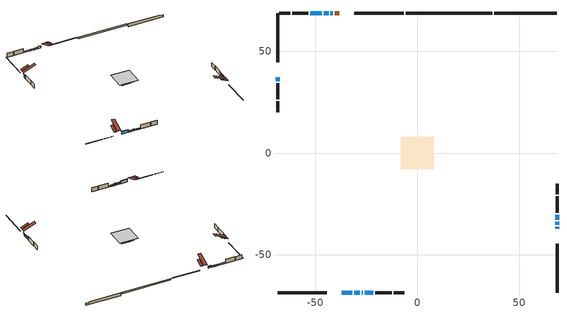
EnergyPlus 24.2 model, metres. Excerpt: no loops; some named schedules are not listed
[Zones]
conditioned space
 floor outside (Floor1 construction): -0.43,-0.43 -0.43,0.43 0.43,0.43 0.43,-0.43 z0.79
 floor adiabatic (Floor2 construction): -5.4,-5.4 -5.4,5.4 5.4,5.4 5.4,-5.4 z0.79
 floor adiabatic (AdiabaticFloorConstruction): -7.98,-7.98 -7.98,7.98 7.98,7.98 7.98,-7.98 z2.01
 floor foundation (Slab1 construction): -4.23,-3.46 -4.23,3.46 4.23,3.46 4.23,-3.46 z-2.07
 floor foundation (Slab2 construction): -5.4,-5.4 -5.4,5.4 5.4,5.4 5.4,-5.4 z-0.4
 wall outside (RimJoist1 construction): -6.68,68.51 -30.81,68.51 / -68.51,-68.51 -44.38,-68.51 / -68.51,68.51 -68.51,44.38 / 68.51,-68.51 68.51,-44.38 z0.79:1.09
 wall outside (AdiabaticWallConstruction 1): -38.14,68.51 -40.54,68.51 z0.79:2.82
 wall outside (AdiabaticWallConstruction): -41.47,68.51 -42.54,68.51 / -27.27,-68.51 -26.66,-68.51 / 68.51,-37.05 68.51,-36.13 / 68.51,-35.21 68.51,-33.6 / 68.51,-32.68 68.51,-30.23 / -43.46,68.51 -45.94,68.51 / -46.87,68.51 -52.39,68.51 z0.79:2.01; -37.05,-68.51 -31.87,-68.51 z0.79:3.13; -30.94,-68.51 -28.2,-68.51 z0.79:1.86; -25.73,-68.51 -21.46,-68.51 z0.79:1.55; -68.51,37.05 -68.51,35.22 z0.79:2.82
 wall outside (Wall1 construction): -53.32,68.51 -61.37,68.51 / -20.53,-68.51 -12.47,-68.51 / -68.51,34.29 -68.51,26.24 / 68.51,-29.31 68.51,-21.25 z0.79:4.45
 wall outside (Wall2 construction): -62.3,68.51 -67.58,68.51 / -11.54,-68.51 -6.27,-68.51 / -68.51,25.31 -68.51,20.03 / 68.51,-20.32 68.51,-15.05 z0.79:4.45
 wall foundation (FoundationWall1 construction): 37.77,68.51,-2.07 37.77,68.51,0.37 65.43,68.51,0.37 65.43,68.51,-0.26 68.51,68.51,-0.26 68.51,68.51,-2.07
 wall foundation (FoundationWall2 construction): 36.85,68.51 -5.75,68.51 z-0.4:0.79
 window (WindowConstruction 9): -41.47,68.51 -42.54,68.51 z0.79:2.01
 window (WindowConstruction 3): -37.05,-68.51 -31.87,-68.51 z0.79:3.13
 window (WindowConstruction 4): -30.94,-68.51 -28.2,-68.51 z0.79:1.86
 window (WindowConstruction 5): -27.27,-68.51 -26.66,-68.51 z0.79:2.01
 window (WindowConstruction 6): 68.51,-37.05 68.51,-36.13 z0.79:2.01
 window (WindowConstruction 7): -25.73,-68.51 -21.46,-68.51 z0.79:1.55
 window (WindowConstruction 8): -68.51,37.05 -68.51,35.22 z0.79:2.82
 window (WindowConstruction 10): 68.51,-35.21 68.51,-33.61 z0.79:2.01
 window (WindowConstruction): 68.51,-32.68 68.51,-30.24 z0.79:2.01
 window (WindowConstruction 1): -43.47,68.51 -45.94,68.51 z0.79:2.01
 window (WindowConstruction 2): -46.87,68.51 -52.39,68.51 z0.79:2.01
 door (Door): -38.14,68.51 -40.54,68.51 z0.79:2.82
 ceiling adiabatic (AdiabaticFloorConstruction): 7.98,-7.98 7.98,7.98 -7.98,7.98 -7.98,-7.98 z2.01
 roof outside (Roof1 construction): -33.42,68.51,4.45 -33.42,62.31,7.03 -31.74,62.31,7.03 -31.74,68.51,4.45; -41.77,-68.51,4.45 -41.77,-62.31,7.03 -43.45,-62.31,7.03 -43.45,-68.51,4.45; -68.51,41.77,4.45 -62.31,41.77,7.03 -62.31,43.45,7.03 -68.51,43.45,4.45; 68.51,-41.77,4.45 62.31,-41.77,7.03 62.31,-43.45,7.03 68.51,-43.45,4.45
 roof outside (Roof2 construction): -37.21,68.51,4.45 -37.21,57.95,8.85 -34.35,57.95,8.85 -34.35,68.51,4.45; -37.98,-68.51,4.45 -37.98,-57.95,8.85 -40.84,-57.95,8.85 -40.84,-68.51,4.45; -68.51,37.98,4.45 -57.95,37.98,8.85 -57.95,40.84,8.85 -68.51,40.84,4.45; 68.51,-37.98,4.45 57.95,-37.98,8.85 57.95,-40.84,8.85 68.51,-40.84,4.45
shading: -31.57,-68.51 -37.35,-68.51 -37.35,-69.12 -31.57,-69.12 z3.43; -27.9,-68.51 -31.24,-68.51 -31.24,-69.12 -27.9,-69.12 z2.16; -26.36,-68.51 -27.57,-68.51 -27.57,-69.12 -26.36,-69.12 z2.31; 68.51,-35.22 68.51,-37.96 68.97,-37.96 68.97,-35.22 z2.92; -21.16,-68.51 -26.03,-68.51 -26.03,-69.12 -21.16,-69.12 z1.85; -68.51,34.31 -68.51,37.96 -68.97,37.96 -68.97,34.31 z3.73; 68.51,-28.71 68.51,-34.2 68.97,-34.2 68.97,-28.71 z3.53
[Building]
Building 1: Terrain=Suburbs
[Site:Location]
Vancouver Intl AP_BC: Latitude {deg}=49.19; Longitude {deg}=-123.18; Time Zone {hr}=-8; Elevation {m}=4; Keep Site Location Information=Yes
[Site:GroundTemperature:Shallow]
8.06451, 6.96315, 6.87495, 7.3976, 9.49575, 11.5841, 13.3946, 14.5416, 14.639, 13.7062, 11.9418, 9.91751
[Site:WaterMainsTemperature]
Calculation Method=Schedule; Temperature Schedule=mains temperature schedule
[Material] Roughness=Rough; Thermal Absorptance=0.9
Name | Thickness {m} | Conductivity {W/m-K} | Density {kg/m3} | Specific Heat {J/kg-K} | Solar Absorptance | Visible Absorptance
asphalt or fiberglass shingles | 0.00635 | 0.162714 | 1121.4 | 1465.45 | 0.4 | 0.4
concrete 4.0 in. | 0.1016 | 1.803125 | 2242.8 | 837.4 | 0.7 | 0.7
concrete 8.0 in. | 0.2032 | 1.803125 | 2242.8 | 837.4 | 0.7 | 0.7
door material | 0.04445 | 0.188738 | 512.64 | 1214.23 | 0.7 | 0.7
exterior vertical ins | 0.0992752 | 0.029427 | 32.04 | 1214.23 | 0.7 | 0.7
exterior vertical ins 1 | 0.0440956 | 0.029427 | 32.04 | 1214.23 | 0.7 | 0.7
floor covering | 0.0127 | 0.0433444 | 54.468 | 1339.84 | 0.6 | 0.6
floor covering 1 | 0.0127 | 9.015625 | 54.468 | 1339.84 | 0.6 | 0.6
floor rigid ins; wall rigid ins | 0.512978 | 0.029427 | 32.04 | 1214.23 | 0.7 | 0.7
floor stud and cavity | 0.1397 | 2.13291 | 92.3553 | 1139.71 | 0.7 | 0.7
floor stud and cavity 1 | 0.0889 | 0.242495 | 50.32683 | 1063.81 | 0.7 | 0.7
floor stud and cavity 2 | 0.1397 | 1.75129 | 37.0049 | 1207.88 | 0.7 | 0.7
furniture material conditioned space 1 | 0.1524 | 0.115458 | 640.8 | 1214.23 | 0.6 | 0.6
gypsum board | 0.0127 | 0.160291 | 801 | 837.4 | 0.6 | 0.6
gypsum board 1 | 0.0127 | 0.160291 | 801 | 837.4 | 0.7 | 0.7
osb sheathing 0.5 in. | 0.0127 | 0.115458 | 512.64 | 1214.23 | 0.7 | 0.7
osb sheathing 0.75 in. | 0.01905 | 0.115458 | 512.64 | 1214.23 | 0.7 | 0.7
rim joist stud and cavity | 0.0508 | 0.145373 | 50.32683 | 1063.81 | 0.6 | 0.6
roof stud and cavity | 0.2032 | 0.135526 | 78.34581 | 1123.46 | 0.7 | 0.7
roof stud and cavity 1 | 0.2032 | 0.140304 | 78.34581 | 1123.46 | 0.7 | 0.7
slab rigid ins | 0.0653415 | 0.029427 | 32.04 | 1214.23 | 0.7 | 0.7
wall stud and cavity | 0.1397 | 0.110193 | 139.0536 | 1170.24 | 0.7 | 0.7
wall stud and cavity 1 | 0.1397 | 0.111274 | 139.0536 | 1170.24 | 0.7 | 0.7
wall stud and cavity 2 | 0.0889 | 0.380278 | 52.3479 | 1209.89 | 0.7 | 0.7
wall stud and cavity 3 | 0.0889 | 0.391764 | 83.0341 | 1211.67 | 0.7 | 0.7
wood siding | 0.0254 | 0.102417 | 544.68 | 1172.36 | 0.4 | 0.4
wood siding 1; wood siding 2; wood siding 3 | 0.0254 | 0.102417 | 544.68 | 1172.36 | 0.7 | 0.7
[WindowMaterial:SimpleGlazingSystem]
Name | U-Factor {W/m2-K} | Solar Heat Gain Coefficient
WindowMaterial | 2.94461 | 0.64
WindowMaterial 1 | 2.89067 | 0.69
WindowMaterial 10 | 2.94177 | 0.64
WindowMaterial 2 | 2.90941 | 0.68
WindowMaterial 3 | 2.86853 | 0.71
WindowMaterial 4 | 2.90203 | 0.68
WindowMaterial 5 | 2.96789 | 0.62
WindowMaterial 6 | 2.93609 | 0.65
WindowMaterial 7 | 2.94348 | 0.65
WindowMaterial 8 | 2.88329 | 0.7
WindowMaterial 9 | 4.2409 | 0.43
[Construction]
AdiabaticFloorConstruction: floor stud and cavity 2, floor rigid ins, osb sheathing 0.75 in., floor covering
AdiabaticWallConstruction: wood siding 2, wall rigid ins, wall stud and cavity 2, gypsum board
AdiabaticWallConstruction 1: wood siding 3, wall rigid ins, wall stud and cavity 2, gypsum board
Door: door material
Floor1 construction: floor stud and cavity, osb sheathing 0.75 in., floor covering
Floor2 construction: floor stud and cavity 1, floor covering 1
FoundationWall1 construction; FoundationWall2 construction: concrete 8.0 in., gypsum board 1
furniture construction conditioned space 1: furniture material conditioned space 1
PartitionWallConstruction: gypsum board, wall stud and cavity 3, gypsum board
RimJoist1 construction: wood siding 1, rim joist stud and cavity
Roof1 construction: asphalt or fiberglass shingles, osb sheathing 0.75 in., roof stud and cavity, gypsum board
Roof2 construction: asphalt or fiberglass shingles, osb sheathing 0.75 in., roof stud and cavity 1, gypsum board
Slab1 construction: slab rigid ins, concrete 4.0 in.
Slab2 construction: concrete 4.0 in.
Wall1 construction: wood siding, osb sheathing 0.5 in., wall stud and cavity, gypsum board
Wall2 construction: wood siding, osb sheathing 0.5 in., wall stud and cavity 1, gypsum board
WindowConstruction: WindowMaterial
WindowConstruction 1: WindowMaterial 1
WindowConstruction 10: WindowMaterial 10
WindowConstruction 2: WindowMaterial 2
WindowConstruction 3: WindowMaterial 3
WindowConstruction 4: WindowMaterial 4
WindowConstruction 5: WindowMaterial 5
WindowConstruction 6: WindowMaterial 6
WindowConstruction 7: WindowMaterial 7
WindowConstruction 8: WindowMaterial 8
WindowConstruction 9: WindowMaterial 9
[Zone]
conditioned space: Multiplier=1; Volume {m3}=884.6; Part of Total Floor Area=Yes
[Space]
conditioned space 1: Zone=conditioned space; Volume {m3}=884.6
[SurfaceProperty:ExposedFoundationPerimeter] Exposed Perimeter Calculation Method=TotalExposedPerimeter
Name | Total Exposed Perimeter {m}
Slab1 | 30.733
Slab2 | 42.596
[InternalMass] Zone or ZoneList=conditioned space; Space or SpaceList=conditioned space 1
Name | Construction | Surface Area {m2}
furniture mass conditioned space 1 | furniture construction conditioned space 1 | 219.016
partition wall mass | PartitionWallConstruction | 430.76
[Lights]
interior lighting: Zone or ZoneList or Space or SpaceList=conditioned space 1; Schedule=interior lighting schedule; Design Level Calculation Method=LightingLevel; Lighting Level {W}=343.2; Return Air Fraction=0; Fraction Radiant=0.6; Fraction Visible=0.2; Fraction Replaceable=1
[People]
occupants: Zone or ZoneList or Space or SpaceList=conditioned space 1; Number of People Schedule=occupants schedule; Number of People Calculation Method=People; Number of People=3; Fraction Radiant=0.314171; Sensible Heat Fraction=0.56303; Activity Level Schedule=occupants activity schedule; Carbon Dioxide Generation Rate {m3/s-W}=0; Enable ASHRAE 55 Comfort Warnings=No; Mean Radiant Temperature Calculation Type=EnclosureAveraged
[ElectricEquipment] Zone or ZoneList or Space or SpaceList=conditioned space 1; Design Level Calculation Method=EquipmentLevel
Name | Schedule | Design Level {W} | Fraction Latent | Fraction Radiant | Fraction Lost
clothes dryer | clothes dryer schedule | 140.772 | 0.015 | 0.081 | 0.85
clothes washer | clothes washer schedule | 32.1985 | 0.03 | 0.162 | 0.7
cooking range | cooking range schedule | 215.147 | 0.08 | 0.432 | 0.2
dishwasher | dishwasher schedule | 66.8632 | 0.3 | 0.18 | 0.4
fridge | fridge schedule | 72.9452 | 0 | 0.6 | 0
mech vent bath fan 0 | mech vent bath fan 0 schedule | 25.1 | 0 | 0 | 1
mech vent bath fan 1 | mech vent bath fan 1 schedule | 25.1 | 0 | 0 | 1
mech vent house fan | mech vent house fan schedule | 0 | 0 | 0 | 1
mech vent house fan cfis | mech vent house fan cfis schedule | 0 | 0 | 0 | 0
mech vent range fan 0 | mech vent range fan 0 schedule | 57 | 0 | 0 | 1
misc plug loads | misc plug loads schedule | 494.7 | 0.045 | 0.513 | 0.1
whole house fan | Always On Discrete | 0 | 0 | 0 | 1
[OtherEquipment] Zone or ZoneList or Space or SpaceList=conditioned space 1; Design Level Calculation Method=EquipmentLevel
Name | Fuel Type | Schedule | Design Level {W} | Fraction Latent | Fraction Radiant | Fraction Lost
clothes dryer 1 | Electricity | clothes dryer schedule | 0 | 0.015 | 0.081 | 0.85
cooking range 1 | Electricity | cooking range schedule | 0 | 0.08 | 0.432 | 0.2
general water use latent | None | general water use schedule | 62.594 | 1 | 0 | 0
general water use sensible | None | general water use schedule | -61.6891 | 0 | 0.6 | 0
mech vent house fan latent load | None | Always On Discrete | 0 | 1 | 0 | 0
mech vent house fan sensible load | None | Always On Discrete | 0 | 0 | 0 | 0
water heater energy adjustment1 | NaturalGas | Always On Discrete | 0.01 | 0 | 0 | 1
[ZoneInfiltration:DesignFlowRate] Zone or ZoneList or Space or SpaceList=conditioned space 1; Schedule=Always On Discrete; Design Flow Rate Calculation Method=Flow/Zone; Design Flow Rate {m3/s}=0
infil flow; natural vent flow; whole house fan flow
[Foundation:Kiva] Initial Indoor Air Temperature {C}=18; Wall Depth Below Slab {m}=0.2032; Custom Block X Position 1 {m}=0.2159; Custom Block Z Position 1 {m}=0
Name | Wall Height Above Grade {m} | Custom Block Material Name 1 | Custom Block Depth 1 {m}
Foundation Kiva 1 | 0.369997 | exterior vertical ins | 2.43998
Foundation Kiva 2 | 0.790011 | exterior vertical ins 1 | 1.19
[Foundation:Kiva:Settings]
Soil Conductivity {W/m-K}=0.849921; Soil Density {kg/m3}=1842.3; Soil Specific Heat {J/kg-K}=418.7; Ground Solar Absorptivity=0.9; Ground Thermal Absorptivity=0.9; Ground Surface Roughness {m}=0.03; Far-Field Width {m}=40; Deep-Ground Boundary Condition=ZeroFlux; Deep-Ground Depth {m}=40; Minimum Cell Dimension {m}=0.2; Maximum Cell Growth Coefficient=3; Simulation Timestep=Timestep
[Exterior:Lights]
exterior lighting: Schedule=exterior lighting schedule; Design Level {W}=75.6
[Schedule:Week:Daily]
interior lighting schedule Week Rule - Jan1-Jan27: interior lighting schedule day, interior lighting schedule day, interior lighting schedule day, interior lighting schedule day, interior lighting schedule day, interior lighting schedule day, interior lighting schedule day, interior lighting schedule default day, interior lighting schedule default day, interior lighting schedule default day, interior lighting schedule default day, interior lighting schedule default day
interior lighting schedule Week Rule - Jan28-Feb3: interior lighting schedule day, interior lighting schedule day, interior lighting schedule day, interior lighting schedule day, interior lighting schedule day 1, interior lighting schedule day 1, interior lighting schedule day 1, interior lighting schedule default day, interior lighting schedule default day, interior lighting schedule default day, interior lighting schedule default day, interior lighting schedule default day
interior lighting schedule Week Rule - Feb4-Feb24: interior lighting schedule day 1, interior lighting schedule day 1, interior lighting schedule day 1, interior lighting schedule day 1, interior lighting schedule day 1, interior lighting schedule day 1, interior lighting schedule day 1, interior lighting schedule default day, interior lighting schedule default day, interior lighting schedule default day, interior lighting schedule default day, interior lighting schedule default day
interior lighting schedule Week Rule - Feb25-Mar3: interior lighting schedule day 1, interior lighting schedule day 1, interior lighting schedule day 1, interior lighting schedule day 1, interior lighting schedule day 2, interior lighting schedule day 2, interior lighting schedule day 2, interior lighting schedule default day, interior lighting schedule default day, interior lighting schedule default day, interior lighting schedule default day, interior lighting schedule default day
interior lighting schedule Week Rule - Mar4-Mar31: interior lighting schedule day 2, interior lighting schedule day 2, interior lighting schedule day 2, interior lighting schedule day 2, interior lighting schedule day 2, interior lighting schedule day 2, interior lighting schedule day 2, interior lighting schedule default day, interior lighting schedule default day, interior lighting schedule default day, interior lighting schedule default day, interior lighting schedule default day
interior lighting schedule Week Rule - Apr1-Apr28: interior lighting schedule day 3, interior lighting schedule day 3, interior lighting schedule day 3, interior lighting schedule day 3, interior lighting schedule day 3, interior lighting schedule day 3, interior lighting schedule day 3, interior lighting schedule default day, interior lighting schedule default day, interior lighting schedule default day, interior lighting schedule default day, interior lighting schedule default day
interior lighting schedule Week Rule - Apr29-May5: interior lighting schedule day 3, interior lighting schedule day 3, interior lighting schedule day 4, interior lighting schedule day 4, interior lighting schedule day 4, interior lighting schedule day 4, interior lighting schedule day 4, interior lighting schedule default day, interior lighting schedule default day, interior lighting schedule default day, interior lighting schedule default day, interior lighting schedule default day
interior lighting schedule Week Rule - May6-May26: interior lighting schedule day 4, interior lighting schedule day 4, interior lighting schedule day 4, interior lighting schedule day 4, interior lighting schedule day 4, interior lighting schedule day 4, interior lighting schedule day 4, interior lighting schedule default day, interior lighting schedule default day, interior lighting schedule default day, interior lighting schedule default day, interior lighting schedule default day
interior lighting schedule Week Rule - May27-Jun2: interior lighting schedule day 4, interior lighting schedule day 4, interior lighting schedule day 4, interior lighting schedule day 4, interior lighting schedule day 4, interior lighting schedule day 5, interior lighting schedule day 5, interior lighting schedule default day, interior lighting schedule default day, interior lighting schedule default day, interior lighting schedule default day, interior lighting schedule default day
interior lighting schedule Week Rule - Jun3-Jun30: interior lighting schedule day 5, interior lighting schedule day 5, interior lighting schedule day 5, interior lighting schedule day 5, interior lighting schedule day 5, interior lighting schedule day 5, interior lighting schedule day 5, interior lighting schedule default day, interior lighting schedule default day, interior lighting schedule default day, interior lighting schedule default day, interior lighting schedule default day
interior lighting schedule Week Rule - Jul1-Jul28: interior lighting schedule day 6, interior lighting schedule day 6, interior lighting schedule day 6, interior lighting schedule day 6, interior lighting schedule day 6, interior lighting schedule day 6, interior lighting schedule day 6, interior lighting schedule default day, interior lighting schedule default day, interior lighting schedule default day, interior lighting schedule default day, interior lighting schedule default day
interior lighting schedule Week Rule - Jul29-Aug4: interior lighting schedule day 6, interior lighting schedule day 6, interior lighting schedule day 6, interior lighting schedule day 7, interior lighting schedule day 7, interior lighting schedule day 7, interior lighting schedule day 7, interior lighting schedule default day, interior lighting schedule default day, interior lighting schedule default day, interior lighting schedule default day, interior lighting schedule default day
interior lighting schedule Week Rule - Aug5-Aug25: interior lighting schedule day 7, interior lighting schedule day 7, interior lighting schedule day 7, interior lighting schedule day 7, interior lighting schedule day 7, interior lighting schedule day 7, interior lighting schedule day 7, interior lighting schedule default day, interior lighting schedule default day, interior lighting schedule default day, interior lighting schedule default day, interior lighting schedule default day
interior lighting schedule Week Rule - Aug26-Sep1: interior lighting schedule day 7, interior lighting schedule day 7, interior lighting schedule day 7, interior lighting schedule day 7, interior lighting schedule day 7, interior lighting schedule day 7, interior lighting schedule day 8, interior lighting schedule default day, interior lighting schedule default day, interior lighting schedule default day, interior lighting schedule default day, interior lighting schedule default day
interior lighting schedule Week Rule - Sep2-Sep29: interior lighting schedule day 8, interior lighting schedule day 8, interior lighting schedule day 8, interior lighting schedule day 8, interior lighting schedule day 8, interior lighting schedule day 8, interior lighting schedule day 8, interior lighting schedule default day, interior lighting schedule default day, interior lighting schedule default day, interior lighting schedule default day, interior lighting schedule default day
interior lighting schedule Week Rule - Sep30-Oct6: interior lighting schedule day 8, interior lighting schedule day 9, interior lighting schedule day 9, interior lighting schedule day 9, interior lighting schedule day 9, interior lighting schedule day 9, interior lighting schedule day 9, interior lighting schedule default day, interior lighting schedule default day, interior lighting schedule default day, interior lighting schedule default day, interior lighting schedule default day
interior lighting schedule Week Rule - Oct7-Oct27: interior lighting schedule day 9, interior lighting schedule day 9, interior lighting schedule day 9, interior lighting schedule day 9, interior lighting schedule day 9, interior lighting schedule day 9, interior lighting schedule day 9, interior lighting schedule default day, interior lighting schedule default day, interior lighting schedule default day, interior lighting schedule default day, interior lighting schedule default day
interior lighting schedule Week Rule - Oct28-Nov3: interior lighting schedule day 9, interior lighting schedule day 9, interior lighting schedule day 9, interior lighting schedule day 9, interior lighting schedule day 10, interior lighting schedule day 10, interior lighting schedule day 10, interior lighting schedule default day, interior lighting schedule default day, interior lighting schedule default day, interior lighting schedule default day, interior lighting schedule default day
interior lighting schedule Week Rule - Nov4-Nov24: interior lighting schedule day 10, interior lighting schedule day 10, interior lighting schedule day 10, interior lighting schedule day 10, interior lighting schedule day 10, interior lighting schedule day 10, interior lighting schedule day 10, interior lighting schedule default day, interior lighting schedule default day, interior lighting schedule default day, interior lighting schedule default day, interior lighting schedule default day
interior lighting schedule Week Rule - Nov25-Dec1: interior lighting schedule day 10, interior lighting schedule day 10, interior lighting schedule day 10, interior lighting schedule day 10, interior lighting schedule day 10, interior lighting schedule day 10, interior lighting schedule day 11, interior lighting schedule default day, interior lighting schedule default day, interior lighting schedule default day, interior lighting schedule default day, interior lighting schedule default day
interior lighting schedule Week Rule - Dec2-Dec31: interior lighting schedule day 11, interior lighting schedule day 11, interior lighting schedule day 11, interior lighting schedule day 11, interior lighting schedule day 11, interior lighting schedule day 11, interior lighting schedule day 11, interior lighting schedule default day, interior lighting schedule default day, interior lighting schedule default day, interior lighting schedule default day, interior lighting schedule default day
occupants schedule Week Rule - Jan1-Dec31: occupants schedule day, occupants schedule day, occupants schedule day, occupants schedule day, occupants schedule day, occupants schedule day, occupants schedule day, occupants schedule default day, occupants schedule default day, occupants schedule default day, occupants schedule default day, occupants schedule default day
clothes dryer schedule Week Rule - Jan1-Dec31: clothes dryer schedule day, clothes dryer schedule day, clothes dryer schedule day, clothes dryer schedule day, clothes dryer schedule day, clothes dryer schedule day, clothes dryer schedule day, clothes dryer schedule default day, clothes dryer schedule default day, clothes dryer schedule default day, clothes dryer schedule default day, clothes dryer schedule default day
clothes washer schedule Week Rule - Jan1-Dec31: clothes washer schedule day, clothes washer schedule day, clothes washer schedule day, clothes washer schedule day, clothes washer schedule day, clothes washer schedule day, clothes washer schedule day, clothes washer schedule default day, clothes washer schedule default day, clothes washer schedule default day, clothes washer schedule default day, clothes washer schedule default day
cooking range schedule Week Rule - Jan1-Dec31: cooking range schedule day, cooking range schedule day, cooking range schedule day, cooking range schedule day, cooking range schedule day, cooking range schedule day, cooking range schedule day, cooking range schedule default day, cooking range schedule default day, cooking range schedule default day, cooking range schedule default day, cooking range schedule default day
dishwasher schedule Week Rule - Jan1-Dec31: dishwasher schedule day, dishwasher schedule day, dishwasher schedule day, dishwasher schedule day, dishwasher schedule day, dishwasher schedule day, dishwasher schedule day, dishwasher schedule default day, dishwasher schedule default day, dishwasher schedule default day, dishwasher schedule default day, dishwasher schedule default day
mech vent bath fan 0 schedule Week Rule - Jan1-Dec31: mech vent bath fan 0 schedule day, mech vent bath fan 0 schedule day, mech vent bath fan 0 schedule day, mech vent bath fan 0 schedule day, mech vent bath fan 0 schedule day, mech vent bath fan 0 schedule day, mech vent bath fan 0 schedule day, mech vent bath fan 0 schedule default day, mech vent bath fan 0 schedule default day, mech vent bath fan 0 schedule default day, mech vent bath fan 0 schedule default day, mech vent bath fan 0 schedule default day
mech vent bath fan 1 schedule Week Rule - Jan1-Dec31: mech vent bath fan 1 schedule day, mech vent bath fan 1 schedule day, mech vent bath fan 1 schedule day, mech vent bath fan 1 schedule day, mech vent bath fan 1 schedule day, mech vent bath fan 1 schedule day, mech vent bath fan 1 schedule day, mech vent bath fan 1 schedule default day, mech vent bath fan 1 schedule default day, mech vent bath fan 1 schedule default day, mech vent bath fan 1 schedule default day, mech vent bath fan 1 schedule default day
mech vent range fan 0 schedule Week Rule - Jan1-Dec31: mech vent range fan 0 schedule day, mech vent range fan 0 schedule day, mech vent range fan 0 schedule day, mech vent range fan 0 schedule day, mech vent range fan 0 schedule day, mech vent range fan 0 schedule day, mech vent range fan 0 schedule day, mech vent range fan 0 schedule default day, mech vent range fan 0 schedule default day, mech vent range fan 0 schedule default day, mech vent range fan 0 schedule default day, mech vent range fan 0 schedule default day
misc plug loads schedule Week Rule - Jan1-Dec31: misc plug loads schedule day, misc plug loads schedule day, misc plug loads schedule day, misc plug loads schedule day, misc plug loads schedule day, misc plug loads schedule day, misc plug loads schedule day, misc plug loads schedule default day, misc plug loads schedule default day, misc plug loads schedule default day, misc plug loads schedule default day, misc plug loads schedule default day
general water use schedule Week Rule - Jan1-Dec31: general water use schedule day, general water use schedule day, general water use schedule day, general water use schedule day, general water use schedule day, general water use schedule day, general water use schedule day, general water use schedule default day, general water use schedule default day, general water use schedule default day, general water use schedule default day, general water use schedule default day
exterior lighting schedule Week Rule - Jan1-Jan27: exterior lighting schedule day, exterior lighting schedule day, exterior lighting schedule day, exterior lighting schedule day, exterior lighting schedule day, exterior lighting schedule day, exterior lighting schedule day, exterior lighting schedule default day, exterior lighting schedule default day, exterior lighting schedule default day, exterior lighting schedule default day, exterior lighting schedule default day
exterior lighting schedule Week Rule - Jan28-Feb3: exterior lighting schedule day, exterior lighting schedule day, exterior lighting schedule day, exterior lighting schedule day, exterior lighting schedule day 1, exterior lighting schedule day 1, exterior lighting schedule day 1, exterior lighting schedule default day, exterior lighting schedule default day, exterior lighting schedule default day, exterior lighting schedule default day, exterior lighting schedule default day
exterior lighting schedule Week Rule - Feb4-Feb24: exterior lighting schedule day 1, exterior lighting schedule day 1, exterior lighting schedule day 1, exterior lighting schedule day 1, exterior lighting schedule day 1, exterior lighting schedule day 1, exterior lighting schedule day 1, exterior lighting schedule default day, exterior lighting schedule default day, exterior lighting schedule default day, exterior lighting schedule default day, exterior lighting schedule default day
exterior lighting schedule Week Rule - Feb25-Mar3: exterior lighting schedule day 1, exterior lighting schedule day 1, exterior lighting schedule day 1, exterior lighting schedule day 1, exterior lighting schedule day 2, exterior lighting schedule day 2, exterior lighting schedule day 2, exterior lighting schedule default day, exterior lighting schedule default day, exterior lighting schedule default day, exterior lighting schedule default day, exterior lighting schedule default day
exterior lighting schedule Week Rule - Mar4-Mar31: exterior lighting schedule day 2, exterior lighting schedule day 2, exterior lighting schedule day 2, exterior lighting schedule day 2, exterior lighting schedule day 2, exterior lighting schedule day 2, exterior lighting schedule day 2, exterior lighting schedule default day, exterior lighting schedule default day, exterior lighting schedule default day, exterior lighting schedule default day, exterior lighting schedule default day
exterior lighting schedule Week Rule - Apr1-Apr28: exterior lighting schedule day 3, exterior lighting schedule day 3, exterior lighting schedule day 3, exterior lighting schedule day 3, exterior lighting schedule day 3, exterior lighting schedule day 3, exterior lighting schedule day 3, exterior lighting schedule default day, exterior lighting schedule default day, exterior lighting schedule default day, exterior lighting schedule default day, exterior lighting schedule default day
exterior lighting schedule Week Rule - Apr29-May5: exterior lighting schedule day 3, exterior lighting schedule day 3, exterior lighting schedule day 4, exterior lighting schedule day 4, exterior lighting schedule day 4, exterior lighting schedule day 4, exterior lighting schedule day 4, exterior lighting schedule default day, exterior lighting schedule default day, exterior lighting schedule default day, exterior lighting schedule default day, exterior lighting schedule default day
exterior lighting schedule Week Rule - May6-May26: exterior lighting schedule day 4, exterior lighting schedule day 4, exterior lighting schedule day 4, exterior lighting schedule day 4, exterior lighting schedule day 4, exterior lighting schedule day 4, exterior lighting schedule day 4, exterior lighting schedule default day, exterior lighting schedule default day, exterior lighting schedule default day, exterior lighting schedule default day, exterior lighting schedule default day
exterior lighting schedule Week Rule - May27-Jun2: exterior lighting schedule day 4, exterior lighting schedule day 4, exterior lighting schedule day 4, exterior lighting schedule day 4, exterior lighting schedule day 4, exterior lighting schedule day 5, exterior lighting schedule day 5, exterior lighting schedule default day, exterior lighting schedule default day, exterior lighting schedule default day, exterior lighting schedule default day, exterior lighting schedule default day
exterior lighting schedule Week Rule - Jun3-Jun30: exterior lighting schedule day 5, exterior lighting schedule day 5, exterior lighting schedule day 5, exterior lighting schedule day 5, exterior lighting schedule day 5, exterior lighting schedule day 5, exterior lighting schedule day 5, exterior lighting schedule default day, exterior lighting schedule default day, exterior lighting schedule default day, exterior lighting schedule default day, exterior lighting schedule default day
exterior lighting schedule Week Rule - Jul1-Jul28: exterior lighting schedule day 6, exterior lighting schedule day 6, exterior lighting schedule day 6, exterior lighting schedule day 6, exterior lighting schedule day 6, exterior lighting schedule day 6, exterior lighting schedule day 6, exterior lighting schedule default day, exterior lighting schedule default day, exterior lighting schedule default day, exterior lighting schedule default day, exterior lighting schedule default day
exterior lighting schedule Week Rule - Jul29-Aug4: exterior lighting schedule day 6, exterior lighting schedule day 6, exterior lighting schedule day 6, exterior lighting schedule day 7, exterior lighting schedule day 7, exterior lighting schedule day 7, exterior lighting schedule day 7, exterior lighting schedule default day, exterior lighting schedule default day, exterior lighting schedule default day, exterior lighting schedule default day, exterior lighting schedule default day
exterior lighting schedule Week Rule - Aug5-Aug25: exterior lighting schedule day 7, exterior lighting schedule day 7, exterior lighting schedule day 7, exterior lighting schedule day 7, exterior lighting schedule day 7, exterior lighting schedule day 7, exterior lighting schedule day 7, exterior lighting schedule default day, exterior lighting schedule default day, exterior lighting schedule default day, exterior lighting schedule default day, exterior lighting schedule default day
exterior lighting schedule Week Rule - Aug26-Sep1: exterior lighting schedule day 7, exterior lighting schedule day 7, exterior lighting schedule day 7, exterior lighting schedule day 7, exterior lighting schedule day 7, exterior lighting schedule day 7, exterior lighting schedule day 8, exterior lighting schedule default day, exterior lighting schedule default day, exterior lighting schedule default day, exterior lighting schedule default day, exterior lighting schedule default day
exterior lighting schedule Week Rule - Sep2-Sep29: exterior lighting schedule day 8, exterior lighting schedule day 8, exterior lighting schedule day 8, exterior lighting schedule day 8, exterior lighting schedule day 8, exterior lighting schedule day 8, exterior lighting schedule day 8, exterior lighting schedule default day, exterior lighting schedule default day, exterior lighting schedule default day, exterior lighting schedule default day, exterior lighting schedule default day
exterior lighting schedule Week Rule - Sep30-Oct6: exterior lighting schedule day 8, exterior lighting schedule day 9, exterior lighting schedule day 9, exterior lighting schedule day 9, exterior lighting schedule day 9, exterior lighting schedule day 9, exterior lighting schedule day 9, exterior lighting schedule default day, exterior lighting schedule default day, exterior lighting schedule default day, exterior lighting schedule default day, exterior lighting schedule default day
exterior lighting schedule Week Rule - Oct7-Oct27: exterior lighting schedule day 9, exterior lighting schedule day 9, exterior lighting schedule day 9, exterior lighting schedule day 9, exterior lighting schedule day 9, exterior lighting schedule day 9, exterior lighting schedule day 9, exterior lighting schedule default day, exterior lighting schedule default day, exterior lighting schedule default day, exterior lighting schedule default day, exterior lighting schedule default day
exterior lighting schedule Week Rule - Oct28-Nov3: exterior lighting schedule day 9, exterior lighting schedule day 9, exterior lighting schedule day 9, exterior lighting schedule day 9, exterior lighting schedule day 10, exterior lighting schedule day 10, exterior lighting schedule day 10, exterior lighting schedule default day, exterior lighting schedule default day, exterior lighting schedule default day, exterior lighting schedule default day, exterior lighting schedule default day
[Schedule:Year]
interior lighting schedule: interior lighting schedule Week Rule - Jan1-Jan27, 1, 1, 1, 27, interior lighting schedule Week Rule - Jan28-Feb3, 1, 28, 2, 3, interior lighting schedule Week Rule - Feb4-Feb24, 2, 4, 2, 24, interior lighting schedule Week Rule - Feb25-Mar3, 2, 25, 3, 3, interior lighting schedule Week Rule - Mar4-Mar31, 3, 4, 3, 31, interior lighting schedule Week Rule - Apr1-Apr28, 4, 1, 4, 28, interior lighting schedule Week Rule - Apr29-May5, 4, 29, 5, 5, interior lighting schedule Week Rule - May6-May26, 5, 6, 5, 26, interior lighting schedule Week Rule - May27-Jun2, 5, 27, 6, 2, interior lighting schedule Week Rule - Jun3-Jun30, 6, 3, 6, 30, interior lighting schedule Week Rule - Jul1-Jul28, 7, 1, 7, 28, interior lighting schedule Week Rule - Jul29-Aug4, 7, 29, 8, 4, interior lighting schedule Week Rule - Aug5-Aug25, 8, 5, 8, 25, interior lighting schedule Week Rule - Aug26-Sep1, 8, 26, 9, 1, interior lighting schedule Week Rule - Sep2-Sep29, 9, 2, 9, 29, interior lighting schedule Week Rule - Sep30-Oct6, 9, 30, 10, 6, interior lighting schedule Week Rule - Oct7-Oct27, 10, 7, 10, 27, interior lighting schedule Week Rule - Oct28-Nov3, 10, 28, 11, 3, interior lighting schedule Week Rule - Nov4-Nov24, 11, 4, 11, 24, interior lighting schedule Week Rule - Nov25-Dec1, 11, 25, 12, 1, interior lighting schedule Week Rule - Dec2-Dec31, 12, 2, 12, 31
occupants schedule: occupants schedule Week Rule - Jan1-Dec31, 1, 1, 12, 31
clothes dryer schedule: clothes dryer schedule Week Rule - Jan1-Dec31, 1, 1, 12, 31
clothes washer schedule: clothes washer schedule Week Rule - Jan1-Dec31, 1, 1, 12, 31
cooking range schedule: cooking range schedule Week Rule - Jan1-Dec31, 1, 1, 12, 31
dishwasher schedule: dishwasher schedule Week Rule - Jan1-Dec31, 1, 1, 12, 31
mech vent bath fan 0 schedule: mech vent bath fan 0 schedule Week Rule - Jan1-Dec31, 1, 1, 12, 31
mech vent bath fan 1 schedule: mech vent bath fan 1 schedule Week Rule - Jan1-Dec31, 1, 1, 12, 31
mech vent range fan 0 schedule: mech vent range fan 0 schedule Week Rule - Jan1-Dec31, 1, 1, 12, 31
misc plug loads schedule: misc plug loads schedule Week Rule - Jan1-Dec31, 1, 1, 12, 31
general water use schedule: general water use schedule Week Rule - Jan1-Dec31, 1, 1, 12, 31
exterior lighting schedule: exterior lighting schedule Week Rule - Jan1-Jan27, 1, 1, 1, 27, exterior lighting schedule Week Rule - Jan28-Feb3, 1, 28, 2, 3, exterior lighting schedule Week Rule - Feb4-Feb24, 2, 4, 2, 24, exterior lighting schedule Week Rule - Feb25-Mar3, 2, 25, 3, 3, exterior lighting schedule Week Rule - Mar4-Mar31, 3, 4, 3, 31, exterior lighting schedule Week Rule - Apr1-Apr28, 4, 1, 4, 28, exterior lighting schedule Week Rule - Apr29-May5, 4, 29, 5, 5, exterior lighting schedule Week Rule - May6-May26, 5, 6, 5, 26, exterior lighting schedule Week Rule - May27-Jun2, 5, 27, 6, 2, exterior lighting schedule Week Rule - Jun3-Jun30, 6, 3, 6, 30, exterior lighting schedule Week Rule - Jul1-Jul28, 7, 1, 7, 28, exterior lighting schedule Week Rule - Jul29-Aug4, 7, 29, 8, 4, exterior lighting schedule Week Rule - Aug5-Aug25, 8, 5, 8, 25, exterior lighting schedule Week Rule - Aug26-Sep1, 8, 26, 9, 1, exterior lighting schedule Week Rule - Sep2-Sep29, 9, 2, 9, 29, exterior lighting schedule Week Rule - Sep30-Oct6, 9, 30, 10, 6, exterior lighting schedule Week Rule - Oct7-Oct27, 10, 7, 10, 27, exterior lighting schedule Week Rule - Oct28-Nov3, 10, 28, 11, 3, exterior lighting schedule Week Rule - Nov4-Nov24, 11, 4, 11, 24, exterior lighting schedule Week Rule - Nov25-Dec1, 11, 25, 12, 1, exterior lighting schedule Week Rule - Dec2-Dec31, 12, 2, 12, 31
[Schedule:Constant]
Name | Hourly Value
occupants activity schedule | 117.228
fridge schedule | 0
mech vent house fan schedule; mech vent house fan cfis schedule; Always On Discrete | 1
[Schedule:Compact]
mains temperature schedule: Through: 01/01, For: AllDays, Until: 24:00, 11.375, Through: 01/02, For: AllDays, Until: 24:00, 11.3367, Through: 01/03, For: AllDays, Until: 24:00, 11.2994, Through: 01/04, For: AllDays, Until: 24:00, 11.2628, Through: 01/05, For: AllDays, Until: 24:00, 11.2267, Through: 01/06, For: AllDays, Until: 24:00, 11.1917, Through: 01/07, For: AllDays, Until: 24:00, 11.1578, Through: 01/08, For: AllDays, Until: 24:00, 11.1244, Through: 01/09, For: AllDays, Until: 24:00, 11.0917, Through: 01/10, For: AllDays, Until: 24:00, 11.06, Through: 01/11, For: AllDays, Until: 24:00, 11.0289, Through: 01/12, For: AllDays, Until: 24:00, 10.9989, Through: 01/13, For: AllDays, Until: 24:00, 10.97, Through: 01/14, For: AllDays, Until: 24:00, 10.9417, Through: 01/15, For: AllDays, Until: 24:00, 10.9139, Through: 01/16, For: AllDays, Until: 24:00, 10.8878, Through: 01/17, For: AllDays, Until: 24:00, 10.8622, Through: 01/18, For: AllDays, Until: 24:00, 10.8372, Through: 01/19, For: AllDays, Until: 24:00, 10.8133, Through: 01/20, For: AllDays, Until: 24:00, 10.7906, Through: 01/21, For: AllDays, Until: 24:00, 10.7683, Through: 01/22, For: AllDays, Until: 24:00, 10.7478, Through: 01/23, For: AllDays, Until: 24:00, 10.7272, Through: 01/24, For: AllDays, Until: 24:00, 10.7083, Through: 01/25, For: AllDays, Until: 24:00, 10.69, Through: 01/26, For: AllDays, Until: 24:00, 10.6728, Through: 01/27, For: AllDays, Until: 24:00, 10.6567, Through: 01/28, For: AllDays, Until: 24:00, 10.6411, Through: 01/29, For: AllDays, Until: 24:00, 10.6267, Through: 01/30, For: AllDays, Until: 24:00, 10.6133, Through: 01/31, For: AllDays, Until: 24:00, 10.6011, Through: 02/01, For: AllDays, Until: 24:00, 10.59, Through: 02/02, For: AllDays, Until: 24:00, 10.5794, Through: 02/03, For: AllDays, Until: 24:00, 10.57, Through: 02/04, For: AllDays, Until: 24:00, 10.5617, Through: 02/05, For: AllDays, Until: 24:00, 10.5539, Through: 02/06, For: AllDays, Until: 24:00, 10.5478, Through: 02/07, For: AllDays, Until: 24:00, 10.5422, Through: 02/08, For: AllDays, Until: 24:00, 10.5378, Through: 02/09, For: AllDays, Until: 24:00, 10.5339, Through: 02/10, For: AllDays, Until: 24:00, 10.5317, Through: 02/11, For: AllDays, Until: 24:00, 10.53, Through: 02/12, For: AllDays, Until: 24:00, 10.53, Through: 02/13, For: AllDays, Until: 24:00, 10.5306, Through: 02/14, For: AllDays, Until: 24:00, 10.5317, Through: 02/15, For: AllDays, Until: 24:00, 10.5344, Through: 02/16, For: AllDays, Until: 24:00, 10.5378, Through: 02/17, For: AllDays, Until: 24:00, 10.5428, Through: 02/18, For: AllDays, Until: 24:00, 10.5483, Through: 02/19, For: AllDays, Until: 24:00, 10.5544, Through: 02/20, For: AllDays, Until: 24:00, 10.5622, Through: 02/21, For: AllDays, Until: 24:00, 10.5706, Through: 02/22, For: AllDays, Until: 24:00, 10.5806, Through: 02/23, For: AllDays, Until: 24:00, 10.5911, Through: 02/24, For: AllDays, Until: 24:00, 10.6022, Through: 02/25, For: AllDays, Until: 24:00, 10.615, Through: 02/26, For: AllDays, Until: 24:00, 10.6283, Through: 02/27, For: AllDays, Until: 24:00, 10.6428, Through: 02/28, For: AllDays, Until: 24:00, 10.6583, Through: 03/01, For: AllDays, Until: 24:00, 10.6744, Through: 03/02, For: AllDays, Until: 24:00, 10.6917, Through: 03/03, For: AllDays, Until: 24:00, 10.71, Through: 03/04, For: AllDays, Until: 24:00, 10.7294, Through: 03/05, For: AllDays, Until: 24:00, 10.7494, Through: 03/06, For: AllDays, Until: 24:00, 10.7706, Through: 03/07, For: AllDays, Until: 24:00, 10.7928, Through: 03/08, For: AllDays, Until: 24:00, 10.8161, Through: 03/09, For: AllDays, Until: 24:00, 10.84, Through: 03/10, For: AllDays, Until: 24:00, 10.8644, Through: 03/11, For: AllDays, Until: 24:00, 10.8906, Through: 03/12, For: AllDays, Until: 24:00, 10.9167, Through: 03/13, For: AllDays, Until: 24:00, 10.9444, Through: 03/14, For: AllDays, Until: 24:00, 10.9728, Through: 03/15, For: AllDays, Until: 24:00, 11.0022, Through: 03/16, For: AllDays, Until: 24:00, 11.0322, Through: 03/17, For: AllDays, Until: 24:00, 11.0633, Through: 03/18, For: AllDays, Until: 24:00, 11.095, Through: 03/19, For: AllDays, Until: 24:00, 11.1278, Through: 03/20, For: AllDays, Until: 24:00, 11.1611, Through: 03/21, For: AllDays, Until: 24:00, 11.1956, Through: 03/22, For: AllDays, Until: 24:00, 11.2306, Through: 03/23, For: AllDays, Until: 24:00, 11.2667, Through: 03/24, For: AllDays, Until: 24:00, 11.3033, Through: 03/25, For: AllDays, Until: 24:00, 11.3406, Through: 03/26, For: AllDays, Until: 24:00, 11.3789, Through: 03/27, For: AllDays, Until: 24:00, 11.4178, Through: 03/28, For: AllDays, Until: 24:00, 11.4572, Through: 03/29, For: AllDays, Until: 24:00, 11.4978, Through: 03/30, For: AllDays, Until: 24:00, 11.5389, Through: 03/31, For: AllDays, Until: 24:00, 11.5811, Through: 04/01, For: AllDays, Until: 24:00, 11.6233, Through: 04/02, For: AllDays, Until: 24:00, 11.6667, Through: 04/03, For: AllDays, Until: 24:00, 11.7106, Through: 04/04, For: AllDays, Until: 24:00, 11.755, Through: 04/05, For: AllDays, Until: 24:00, 11.8006, Through: 04/06, For: AllDays, Until: 24:00, 11.8461, Through: 04/07, For: AllDays, Until: 24:00, 11.8928, Through: 04/08, For: AllDays, Until: 24:00, 11.9394, Through: 04/09, For: AllDays, Until: 24:00, 11.9872, Through: 04/10, For: AllDays, Until: 24:00, 12.0356, Through: 04/11, For: AllDays, Until: 24:00, 12.0844, Through: 04/12, For: AllDays, Until: 24:00, 12.1333, Through: 04/13, For: AllDays, Until: 24:00, 12.1833, Through: 04/14, For: AllDays, Until: 24:00, 12.2339, Through: 04/15, For: AllDays, Until: 24:00, 12.2844, Through: 04/16, For: AllDays, Until: 24:00, 12.3361, Through: 04/17, For: AllDays, Until: 24:00, 12.3878, Through: 04/18, For: AllDays, Until: 24:00, 12.44, Through: 04/19, For: AllDays, Until: 24:00, 12.4928, Through: 04/20, For: AllDays, Until: 24:00, 12.5456, Through: 04/21, For: AllDays, Until: 24:00, 12.5994, Through: 04/22, For: AllDays, Until: 24:00, 12.6533, Through: 04/23, For: AllDays, Until: 24:00, 12.7072, Through: 04/24, For: AllDays, Until: 24:00, 12.7622, Through: 04/25, For: AllDays, Until: 24:00, 12.8172, Through: 04/26, For: AllDays, Until: 24:00, 12.8722, Through: 04/27, For: AllDays, Until: 24:00, 12.9278, Through: 04/28, For: AllDays, Until: 24:00, 12.9839, Through: 04/29, For: AllDays, Until: 24:00, 13.04, Through: 04/30, For: AllDays, Until: 24:00, 13.0961, Through: 05/01, For: AllDays, Until: 24:00, 13.1533, Through: 05/02, For: AllDays, Until: 24:00, 13.21, Through: 05/03, For: AllDays, Until: 24:00, 13.2672, Through: 05/04, For: AllDays, Until: 24:00, 13.3244, Through: 05/05, For: AllDays, Until: 24:00, 13.3817, Through: 05/06, For: AllDays, Until: 24:00, 13.4394, Through: 05/07, For: AllDays, Until: 24:00, 13.4972, Through: 05/08, For: AllDays, Until: 24:00, 13.555, Through: 05/09, For: AllDays, Until: 24:00, 13.6133, Through: 05/10, For: AllDays, Until: 24:00, 13.6711, Through: 05/11, For: AllDays, Until: 24:00, 13.7294, Through: 05/12, For: AllDays, Until: 24:00, 13.7878, Through: 05/13, For: AllDays, Until: 24:00, 13.8461, Through: 05/14, For: AllDays, Until: 24:00, 13.9044, Through: 05/15, For: AllDays, Until: 24:00, 13.9628, Through: 05/16, For: AllDays, Until: 24:00, 14.0211, Through: 05/17, For: AllDays, Until: 24:00, 14.0789, Through: 05/18, For: AllDays, Until: 24:00, 14.1372, Through: 05/19, For: AllDays, Until: 24:00, 14.1956, Through: 05/20, For: AllDays, Until: 24:00, 14.2533, Through: 05/21, For: AllDays, Until: 24:00, 14.3117, Through: 05/22, For: AllDays, Until: 24:00, 14.3694, Through: 05/23, For: AllDays, Until: 24:00, 14.4272, Through: 05/24, For: AllDays, Until: 24:00, 14.4844, Through: 05/25, For: AllDays, Until: 24:00, 14.5422, Through: 05/26, For: AllDays, Until: 24:00, 14.5994, Through: 05/27, For: AllDays, Until: 24:00, 14.6561, Through: 05/28, For: AllDays, Until: 24:00, 14.7128, Through: 05/29, For: AllDays, Until: 24:00, 14.7694, Through: 05/30, For: AllDays, Until: 24:00, 14.8261, Through: 05/31, For: AllDays, Until: 24:00, 14.8817, Through: 06/01, For: AllDays, Until: 24:00, 14.9378, Through: 06/02, For: AllDays, Until: 24:00, 14.9933, Through: 06/03, For: AllDays, Until: 24:00, 15.0483, Through: 06/04, For: AllDays, Until: 24:00, 15.1028, Through: 06/05, For: AllDays, Until: 24:00, 15.1572, Through: 06/06, For: AllDays, Until: 24:00, 15.2117, Through: 06/07, For: AllDays, Until: 24:00, 15.265, Through: 06/08, For: AllDays, Until: 24:00, 15.3183, Through: 06/09, For: AllDays, Until: 24:00, 15.3711, Through: 06/10, For: AllDays, Until: 24:00, 15.4239, Through: 06/11, For: AllDays, Until: 24:00, 15.4756, Through: 06/12, For: AllDays, Until: 24:00, 15.5272, Through: 06/13, For: AllDays, Until: 24:00, 15.5783, Through: 06/14, For: AllDays, Until: 24:00, 15.6289, Through: 06/15, For: AllDays, Until: 24:00, 15.6789, Through: 06/16, For: AllDays, Until: 24:00, 15.7283, Through: 06/17, For: AllDays, Until: 24:00, 15.7772, Through: 06/18, For: AllDays, Until: 24:00, 15.8261, Through: 06/19, For: AllDays, Until: 24:00, 15.8739, Through: 06/20, For: AllDays, Until: 24:00, 15.9211, Through: 06/21, For: AllDays, Until: 24:00, 15.9678, Through: 06/22, For: AllDays, Until: 24:00, 16.0139, Through: 06/23, For: AllDays, Until: 24:00, 16.0594, Through: 06/24, For: AllDays, Until: 24:00, 16.1044, Through: 06/25, For: AllDays, Until: 24:00, 16.1483, Through: 06/26, For: AllDays, Until: 24:00, 16.1922, Through: 06/27, For: AllDays, Until: 24:00, 16.235, Through: 06/28, For: AllDays, Until: 24:00, 16.2772, Through: 06/29, For: AllDays, Until: 24:00, 16.3183, Through: 06/30, For: AllDays, Until: 24:00, 16.3594, Through: 07/01, For: AllDays, Until: 24:00, 16.3994, Through: 07/02, For: AllDays, Until: 24:00, 16.4389, Through: 07/03, For: AllDays, Until: 24:00, 16.4772, Through: 07/04, For: AllDays, Until: 24:00, 16.515, Through: 07/05, For: AllDays, Until: 24:00, 16.5522, Through: 07/06, For: AllDays, Until: 24:00, 16.5883, Through: 07/07, For: AllDays, Until: 24:00, 16.6239, Through: 07/08, For: AllDays, Until: 24:00, 16.6583, Through: 07/09, For: AllDays, Until: 24:00, 16.6922, Through: 07/10, For: AllDays, Until: 24:00, 16.7256, Through: 07/11, For: AllDays, Until: 24:00, 16.7578, Through: 07/12, For: AllDays, Until: 24:00, 16.7889, Through: 07/13, For: AllDays, Until: 24:00, 16.8194, Through: 07/14, For: AllDays, Until: 24:00, 16.8489, Through: 07/15, For: AllDays, Until: 24:00, 16.8778, Through: 07/16, For: AllDays, Until: 24:00, 16.9056, Through: 07/17, For: AllDays, Until: 24:00, 16.9328, Through: 07/18, For: AllDays, Until: 24:00, 16.9589, Through: 07/19, For: AllDays, Until: 24:00, 16.9839, Through: 07/20, For: AllDays, Until: 24:00, 17.0083, Through: 07/21, For: AllDays, Until: 24:00, 17.0317, Through: 07/22, For: AllDays, Until: 24:00, 17.0544, Through: 07/23, For: AllDays, Until: 24:00, 17.0761, Through: 07/24, For: AllDays, Until: 24:00, 17.0967, Through: 07/25, For: AllDays, Until: 24:00, 17.1161, Through: 07/26, For: AllDays, Until: 24:00, 17.135, Through: 07/27, For: AllDays, Until: 24:00, 17.1528, Through: 07/28, For: AllDays, Until: 24:00, 17.1694, Through: 07/29, For: AllDays, Until: 24:00, 17.1856, Through: 07/30, For: AllDays, Until: 24:00, 17.2, Through: 07/31, For: AllDays, Until: 24:00, 17.2144, Through: 08/01, For: AllDays, Until: 24:00, 17.2272, Through: 08/02, For: AllDays, Until: 24:00, 17.2389, Through: 08/03, For: AllDays, Until: 24:00, 17.25, Through: 08/04, For: AllDays, Until: 24:00, 17.26, Through: 08/05, For: AllDays, Until: 24:00, 17.2689, Through: 08/06, For: AllDays, Until: 24:00, 17.2772, Through: 08/07, For: AllDays, Until: 24:00, 17.2839, Through: 08/08, For: AllDays, Until: 24:00, 17.29, Through: 08/09, For: AllDays, Until: 24:00, 17.295, Through: 08/10, For: AllDays, Until: 24:00, 17.2989, Through: 08/11, For: AllDays, Until: 24:00, 17.3022, Through: 08/12, For: AllDays, Until: 24:00, 17.3039, Through: 08/13, For: AllDays, Until: 24:00, 17.305, Through: 08/14, For: AllDays, Until: 24:00, 17.305, Through: 08/15, For: AllDays, Until: 24:00, 17.3039, Through: 08/16, For: AllDays, Until: 24:00, 17.3022, Through: 08/17, For: AllDays, Until: 24:00, 17.2989, Through: 08/18, For: AllDays, Until: 24:00, 17.295, Through: 08/19, For: AllDays, Until: 24:00, 17.29, Through: 08/20, For: AllDays, Until: 24:00, 17.2839, Through: 08/21, For: AllDays, Until: 24:00, 17.2772, Through: 08/22, For: AllDays, Until: 24:00, 17.2689, Through: 08/23, For: AllDays, Until: 24:00, 17.26, Through: 08/24, For: AllDays, Until: 24:00, 17.25, Through: 08/25, For: AllDays, Until: 24:00, 17.2394, Through: 08/26, For: AllDays, Until: 24:00, 17.2272, Through: 08/27, For: AllDays, Until: 24:00, 17.2144, Through: 08/28, For: AllDays, Until: 24:00, 17.2006, Through: 08/29, For: AllDays, Until: 24:00, 17.1856, Through: 08/30, For: AllDays, Until: 24:00, 17.1694, Through: 08/31, For: AllDays, Until: 24:00, 17.1528, Through: 09/01, For: AllDays, Until: 24:00, 17.135, Through: 09/02, For: AllDays, Until: 24:00, 17.1161, Through: 09/03, For: AllDays, Until: 24:00, 17.0967, Through: 09/04, For: AllDays, Until: 24:00, 17.0761, Through: 09/05, For: AllDays, Until: 24:00, 17.0544, Through: 09/06, For: AllDays, Until: 24:00, 17.0322, Through: 09/07, For: AllDays, Until: 24:00, 17.0089, Through: 09/08, For: AllDays, Until: 24:00, 16.9844, Through: 09/09, For: AllDays, Until: 24:00, 16.9589, Through: 09/10, For: AllDays, Until: 24:00, 16.9328, Through: 09/11, For: AllDays, Until: 24:00, 16.9061, Through: 09/12, For: AllDays, Until: 24:00, 16.8783, Through: 09/13, For: AllDays, Until: 24:00, 16.8494, Through: 09/14, For: AllDays, Until: 24:00, 16.8194, Through: 09/15, For: AllDays, Until: 24:00, 16.7894, Through: 09/16, For: AllDays, Until: 24:00, 16.7578, Through: 09/17, For: AllDays, Until: 24:00, 16.7256, Through: 09/18, For: AllDays, Until: 24:00, 16.6928, Through: 09/19, For: AllDays, Until: 24:00, 16.6589, Through: 09/20, For: AllDays, Until: 24:00, 16.6239, Through: 09/21, For: AllDays, Until: 24:00, 16.5889, Through: 09/22, For: AllDays, Until: 24:00, 16.5522, Through: 09/23, For: AllDays, Until: 24:00, 16.5156, Through: 09/24, For: AllDays, Until: 24:00, 16.4778, Through: 09/25, For: AllDays, Until: 24:00, 16.4389, Through: 09/26, For: AllDays, Until: 24:00, 16.3994, Through: 09/27, For: AllDays, Until: 24:00, 16.3594, Through: 09/28, For: AllDays, Until: 24:00, 16.3189, Through: 09/29, For: AllDays, Until: 24:00, 16.2772, Through: 09/30, For: AllDays, Until: 24:00, 16.235, Through: 10/01, For: AllDays, Until: 24:00, 16.1922, Through: 10/02, For: AllDays, Until: 24:00, 16.1489, Through: 10/03, For: AllDays, Until: 24:00, 16.1044, Through: 10/04, For: AllDays, Until: 24:00, 16.06, Through: 10/05, For: AllDays, Until: 24:00, 16.0144, Through: 10/06, For: AllDays, Until: 24:00, 15.9683, Through: 10/07, For: AllDays, Until: 24:00, 15.9217, Through: 10/08, For: AllDays, Until: 24:00, 15.8744, Through: 10/09, For: AllDays, Until: 24:00, 15.8261, Through: 10/10, For: AllDays, Until: 24:00, 15.7778, Through: 10/11, For: AllDays, Until: 24:00, 15.7289, Through: 10/12, For: AllDays, Until: 24:00, 15.6794, Through: 10/13, For: AllDays, Until: 24:00, 15.6294, Through: 10/14, For: AllDays, Until: 24:00, 15.5789, Through: 10/15, For: AllDays, Until: 24:00, 15.5278, Through: 10/16, For: AllDays, Until: 24:00, 15.4761, Through: 10/17, For: AllDays, Until: 24:00, 15.4244, Through: 10/18, For: AllDays, Until: 24:00, 15.3717, Through: 10/19, For: AllDays, Until: 24:00, 15.3189, Through: 10/20, For: AllDays, Until: 24:00, 15.2656, Through: 10/21, For: AllDays, Until: 24:00, 15.2117, Through: 10/22, For: AllDays, Until: 24:00, 15.1578, Through: 10/23, For: AllDays, Until: 24:00, 15.1033, Through: 10/24, For: AllDays, Until: 24:00, 15.0489, Through: 10/25, For: AllDays, Until: 24:00, 14.9933, Through: 10/26, For: AllDays, Until: 24:00, 14.9383, Through: 10/27, For: AllDays, Until: 24:00, 14.8822, Through: 10/28, For: AllDays, Until: 24:00, 14.8261, Through: 10/29, For: AllDays, Until: 24:00, 14.77, Through: 10/30, For: AllDays, Until: 24:00, 14.7133, Through: 10/31, For: AllDays, Until: 24:00, 14.6567, Through: 11/01, For: AllDays, Until: 24:00, 14.5994, Through: 11/02, For: AllDays, Until: 24:00, 14.5428, Through: 11/03, For: AllDays, Until: 24:00, 14.485, Through: 11/04, For: AllDays, Until: 24:00, 14.4278, Through: 11/05, For: AllDays, Until: 24:00, 14.37, Through: 11/06, For: AllDays, Until: 24:00, 14.3122, Through: 11/07, For: AllDays, Until: 24:00, 14.2539, Through: 11/08, For: AllDays, Until: 24:00, 14.1961, Through: 11/09, For: AllDays, Until: 24:00, 14.1378, Through: 11/10, For: AllDays, Until: 24:00, 14.0794, Through: 11/11, For: AllDays, Until: 24:00, 14.0217, Through: 11/12, For: AllDays, Until: 24:00, 13.9633, Through: 11/13, For: AllDays, Until: 24:00, 13.905, Through: 11/14, For: AllDays, Until: 24:00, 13.8467, Through: 11/15, For: AllDays, Until: 24:00, 13.7883, Through: 11/16, For: AllDays, Until: 24:00, 13.73, Through: 11/17, For: AllDays, Until: 24:00, 13.6717, Through: 11/18, For: AllDays, Until: 24:00, 13.6139, Through: 11/19, For: AllDays, Until: 24:00, 13.5556, Through: 11/20, For: AllDays, Until: 24:00, 13.4978, Through: 11/21, For: AllDays, Until: 24:00, 13.44, Through: 11/22, For: AllDays, Until: 24:00, 13.3822, Through: 11/23, For: AllDays, Until: 24:00, 13.325, Through: 11/24, For: AllDays, Until: 24:00, 13.2678, Through: 11/25, For: AllDays, Until: 24:00, 13.2106, Through: 11/26, For: AllDays, Until: 24:00, 13.1533, Through: 11/27, For: AllDays, Until: 24:00, 13.0967, Through: 11/28, For: AllDays, Until: 24:00, 13.0406, Through: 11/29, For: AllDays, Until: 24:00, 12.9844, Through: 11/30, For: AllDays, Until: 24:00, 12.9283, Through: 12/01, For: AllDays, Until: 24:00, 12.8728, Through: 12/02, For: AllDays, Until: 24:00, 12.8172, Through: 12/03, For: AllDays, Until: 24:00, 12.7622, Through: 12/04, For: AllDays, Until: 24:00, 12.7078, Through: 12/05, For: AllDays, Until: 24:00, 12.6533, Through: 12/06, For: AllDays, Until: 24:00, 12.5994, Through: 12/07, For: AllDays, Until: 24:00, 12.5461, Through: 12/08, For: AllDays, Until: 24:00, 12.4928, Through: 12/09, For: AllDays, Until: 24:00, 12.4406, Through: 12/10, For: AllDays, Until: 24:00, 12.3883, Through: 12/11, For: AllDays, Until: 24:00, 12.3361, Through: 12/12, For: AllDays, Until: 24:00, 12.285, Through: 12/13, For: AllDays, Until: 24:00, 12.2339, Through: 12/14, For: AllDays, Until: 24:00, 12.1839, Through: 12/15, For: AllDays, Until: 24:00, 12.1339, Through: 12/16, For: AllDays, Until: 24:00, 12.0844, Through: 12/17, For: AllDays, Until: 24:00, 12.0361, Through: 12/18, For: AllDays, Until: 24:00, 11.9878, Through: 12/19, For: AllDays, Until: 24:00, 11.94, Through: 12/20, For: AllDays, Until: 24:00, 11.8933, Through: 12/21, For: AllDays, Until: 24:00, 11.8467, Through: 12/22, For: AllDays, Until: 24:00, 11.8006, Through: 12/23, For: AllDays, Until: 24:00, 11.7556, Through: 12/24, For: AllDays, Until: 24:00, 11.7111, Through: 12/25, For: AllDays, Until: 24:00, 11.6672, Through: 12/26, For: AllDays, Until: 24:00, 11.6239, Through: 12/27, For: AllDays, Until: 24:00, 11.5811, Through: 12/28, For: AllDays, Until: 24:00, 11.5394, Through: 12/29, For: AllDays, Until: 24:00, 11.4983, Through: 12/30, For: AllDays, Until: 24:00, 11.4578, Through: 12/31, For: AllDays, Until: 24:00, 11.4183
